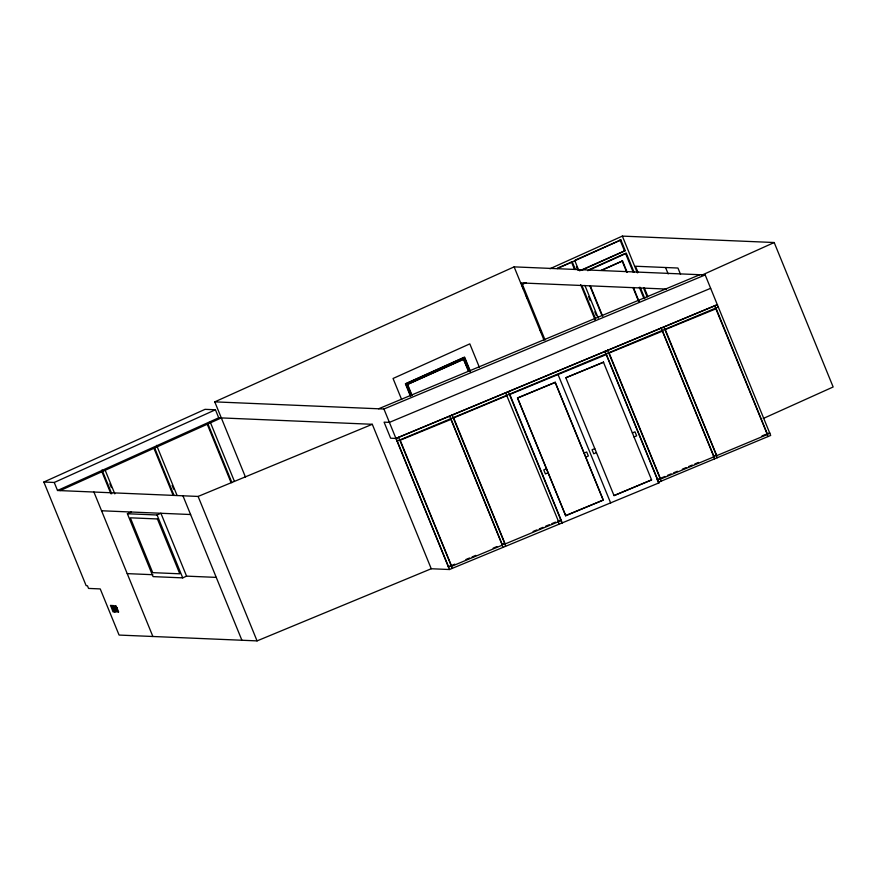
<?xml version="1.0" encoding="UTF-8"?>
<svg xmlns="http://www.w3.org/2000/svg" width="877" height="877" viewBox="0 0 877 877"><rect width="100%" height="100%" fill="white"/><g stroke="black" fill="none" stroke-linecap="round" stroke-linejoin="round"><path stroke-width="1.32" d="M113.824 606.829L113.933 608.287M116.268 608.057L117.014 608.43L116.685 607.399M117.003 608.221L116.17 607.081M117.277 609.723C117.748 612.179 115.797 607.257 117.277 609.723M113.297 607.849L113.089 607.41C113.1 605.262 113.725 610.173 114.229 607.564M114.284 611.762L112.99 611.806L110.612 605.459M116.016 611.828L114.723 611.883L112.344 605.536M118.636 611.905L115.928 605.7L114.734 605.645L117.321 611.993L118.516 612.036M245.494 477.154L214.766 401.863L514.119 266.871L705.185 274.94L770.686 435.441L658.375 482.317L657.279 479.642L659.964 478.524L660.578 479.083L714.053 456.764L662.431 330.75M431.254 568.745L257.06 640.89L119.075 635.069L100.241 588.916L88.544 588.423L87.459 585.748L86.154 585.693L43.85 482.032L205.043 409.34L215.435 409.778L218.713 417.803L372.297 424.293L431.254 568.745L449.452 569.524L658.989 482.876L606.281 354.187M43.85 482.032L54.242 482.471L215.435 409.778M54.242 482.471L57.52 490.495L218.713 417.803M549.934 268.757L622.352 236.11L774.194 242.523L833.15 386.976L763.231 418.504M60.118 490.605L221.311 417.912M522.758 283.764L525.246 282.635M557.684 268.011L572.264 261.861L575.367 269.458M575.202 260.107L620.883 239.936L625.246 250.636L581.681 270.28M526.112 282.668L522.374 284.356L545.099 340.057M557.301 268.614L620.883 239.936M579.565 270.807L625.246 250.636M589.377 269.557L624.227 253.837M587.754 270.708L626.342 253.31L634.049 272.199M601.107 270.379L622.538 260.929L627.187 272.33M601.545 270.401L622.538 260.929M411.708 395.538L407.213 384.554L463.505 359.164L468.921 371.399M407.213 384.554L463.944 359.186M216.246 577.384L186.571 576.134L182.723 577.866L153.047 576.617L127.395 513.747L131.232 512.015M127.395 513.747L157.071 514.996L160.908 513.264L186.571 576.134M701.786 275.17L774.194 242.523M113.867 606.994L112.881 607.443L114.109 607.586L113.933 607.016L113.659 607.904M114.109 607.936L113.44 608.397M116.422 607.202L115.632 607.904L116.751 607.542M116.707 607.695L115.72 607.52M114.832 609.57C112.135 609.219 116.104 609.559 114.536 610.392M113.747 609.482L114.657 609.131M114.898 610.129L114.185 610.447L114.986 610.129M117.255 609.241L116.323 609.592L117.2 609.625M117.43 609.679L116.52 609.559M117.584 610.239L116.882 610.556M378.623 408.781L699.868 274.709M214.766 401.863L383.94 409.011L705.185 274.94M710.644 288.314L389.399 422.385L384.082 422.155L390.638 438.215L395.955 438.434L717.496 304.637L395.955 438.434M400.033 440.265L451.129 419.349L502.444 545.088L451.655 566.279L451.041 565.72L452.126 568.395M453.508 417.956L506.983 395.637M509.658 394.518L606.588 354.472M608.967 353.069L662.738 331.035M665.117 329.631L716.213 308.715L767.518 434.444L716.739 455.645L716.125 455.086L713.439 456.204L714.525 458.879M517.518 397.906L555.251 382.361L603.277 500.065L565.709 515.753L517.518 397.906L565.709 515.753M565.829 377.746L603.551 362.201L565.829 377.746L614.021 495.593L651.589 479.905L603.398 362.058M517.671 398.048L555.251 382.361M546.448 468.8L543.762 469.919L545.406 473.931L548.092 472.813M584.027 453.113L586.713 451.995L588.346 456.007L585.661 457.125M594.759 448.629L592.074 449.758L593.718 453.771L596.393 452.642M632.328 432.953L635.014 431.835L636.658 435.847L633.972 436.965M565.555 515.61L603.277 500.065M454.757 564.174L448.355 566.838L451.348 566.005L398.64 437.316M465.906 559.515L469.623 557.969M472.1 556.939L475.816 555.382M493.159 548.147L496.875 546.59M501.83 544.529L504.505 543.411L505.13 543.959L558.594 521.651L505.58 392.677M533.106 531.473L536.845 529.916M539.333 528.875L543.06 527.318M545.549 526.277L549.276 524.72M551.765 523.679L555.492 522.122M561.28 520.532L560.666 519.973L557.98 521.091L559.077 523.766M661.214 478.009L664.941 476.452M667.43 475.411L671.157 473.854M673.646 472.813L677.373 471.256M682.35 469.184L686.077 467.627M688.566 466.586L692.293 465.029M694.781 463.988L698.52 462.431M761.949 435.957L765.665 434.411M768 436.56L766.904 433.885L769.896 433.052L767.211 434.17L714.503 305.481M451.337 420.335L502.137 544.803L504.812 543.685L452.104 414.996M57.52 490.495L198.114 496.437L372.297 424.293M110.403 605.47L111.774 605.503M112.135 605.536L113.506 605.579M626.342 253.31L625.476 253.278L633.183 272.155M520.675 282.92L666.487 289.07M101.557 510.765L190.583 514.525M127.209 573.624L152.839 574.709M113.55 607.136L113.791 607.728L113.374 607.125M116.224 608.353L115.753 607.136L116.367 607.586M117.025 608.408L116.641 607.947M116.049 608.517L116.718 608.243M114.383 609.175L114.536 610.403M116.915 610.129L116.981 609.285M718.285 307.038L397.04 441.109M663.714 326.683L716.432 455.36L713.746 456.489L661.039 327.801M766.904 433.885L767.518 434.444M607.564 350.12L660.271 478.798L657.586 479.927L604.878 351.238M713.439 456.204L714.053 456.764M557.969 374.358L610.677 503.036M657.279 479.642L657.893 480.201M658.375 482.317L658.989 482.876M651.589 479.905L614.021 495.593M508.265 391.559L560.973 520.247L558.594 521.651M449.43 416.115L451.129 419.349M114.394 609.087L114.624 609.778L114.207 609.175M680.53 274.348L677.954 268.033L635.496 266.235L638.072 272.561M665.599 267.628L668.175 273.942M665.424 329.916L716.739 455.645M716.125 455.086L717.211 457.761M644.255 287.711L647.873 296.558M622.352 236.11L637.349 272.857M643.554 288.062L647.171 296.93M640.21 287.305L644.836 298.629M620.017 239.903L624.38 250.603M639.344 287.261L643.97 298.597M633.391 287.513L639.07 301.447M622.111 260.918L626.759 272.308M632.953 287.492L638.631 301.414M590.331 285.946L602.729 316.334M589.903 285.924L601.775 315.04M574.83 260.71L578.71 270.215M584.904 285.409L598.267 318.143M576.386 266.608L577.844 270.182M588.664 296.7L590.21 300.482M594.825 311.806L596.371 315.588M582.087 285.913L595.516 318.822M609.274 353.354L660.578 479.083M571.398 261.817L574.501 269.414M580.695 284.608L595.165 320.05M659.964 478.524L661.061 481.199M522.023 285.584L523.569 289.388M525.641 294.453L527.187 298.246M539.585 328.634L541.142 332.427M514.119 266.871L543.948 339.947M555.097 382.219L603.124 499.934M509.965 394.793L562.376 523.207M560.666 519.973L561.751 522.648M479.401 367.375L469.809 343.872L393.049 378.48L401.633 399.517M470.193 370.807L464.678 357.268L405.821 383.808L410.853 396.108M470.269 372.012L464.24 357.246L405.393 383.786L410.414 396.097M463.505 359.164L468.493 371.377M453.815 418.23L505.13 543.959M504.505 543.411L505.601 546.086M502.192 545.417L502.916 547.204M407.652 384.565L412.135 395.56M400.34 440.55L451.655 566.279M396.261 438.719L448.662 567.123M383.94 409.011L449.452 569.524M210.206 421.99L234.444 481.396M207.871 423.701L231.923 482.646M207.005 423.668L231.057 482.602M198.114 496.437L257.06 640.89M182.942 495.79L241.899 640.254M156.621 445.341L177.088 495.494M172.122 485.43L173.657 489.191M154.571 447.741L174.019 495.395M153.705 447.708L173.153 495.362M157.071 514.996L182.723 577.866M105.108 470.05L114.821 493.872M109.866 483.808L111.401 487.568M102.028 469.951L111.752 493.773M101.677 471.168L110.886 493.74M93.916 492.03L152.872 636.494M115.972 607.235L116.389 607.838L115.841 607.235M116.805 609.285L117.222 609.888M113.33 605.59L115.917 611.927M111.598 605.514L114.185 611.861M157.411 518.954L130.333 517.814L152.719 572.648L179.796 573.799L157.411 518.954"/></g></svg>
